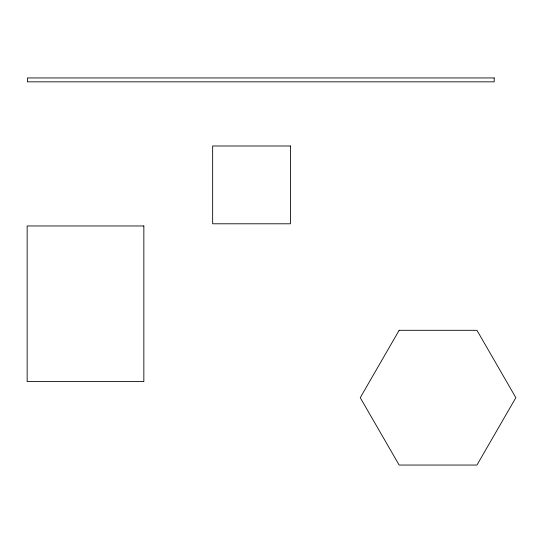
<?xml version="1.0" encoding="UTF-8"?>
<svg xmlns="http://www.w3.org/2000/svg" width="543" height="543" viewBox="0 0 543 543"><rect width="100%" height="100%" fill="white"/><g stroke="black" fill="none" stroke-linecap="round" stroke-linejoin="round"><path stroke-width="0.81" d="M399.153 330.3L360.253 397.68L399.153 465.052L476.951 465.052L515.85 397.68L476.951 330.3L399.153 330.3M494.198 77.948L27.415 77.948L27.415 81.837L494.198 81.837L494.198 77.948M290.451 145.992L212.652 145.992L212.652 223.791L290.451 223.791L290.451 145.992M143.847 225.963L27.15 225.963L27.15 381.559L143.847 381.559L143.847 225.963"/></g></svg>
